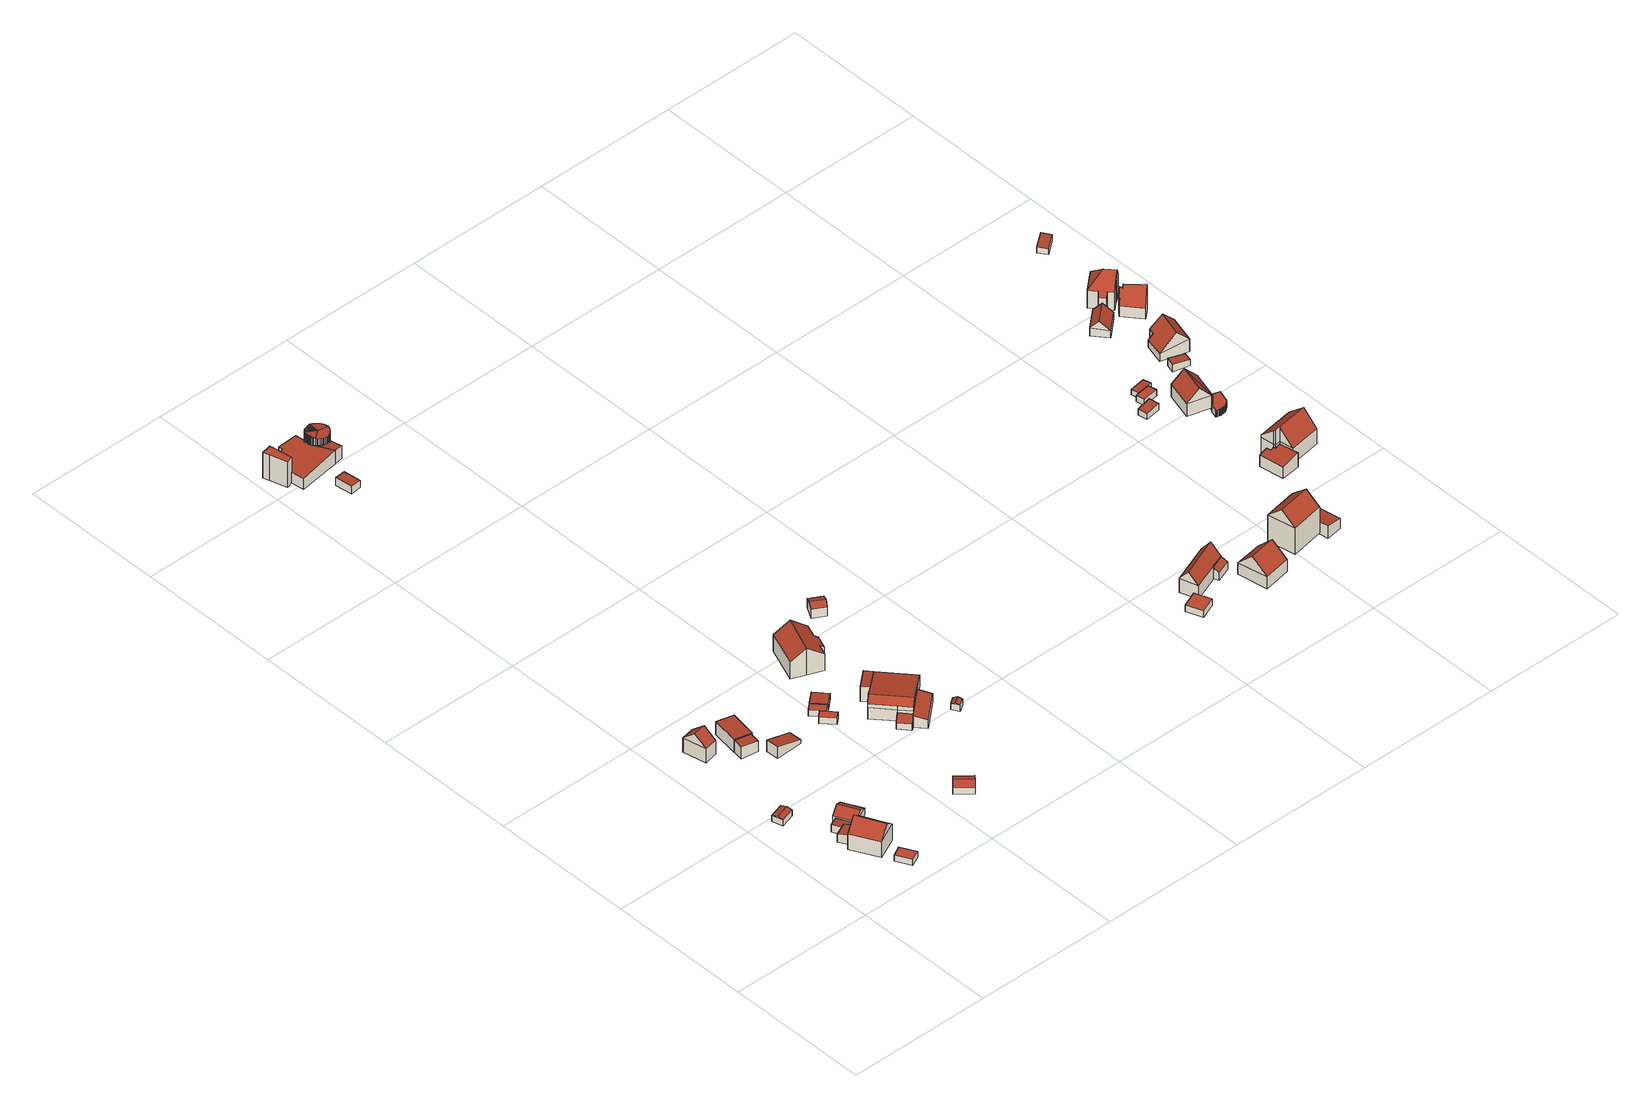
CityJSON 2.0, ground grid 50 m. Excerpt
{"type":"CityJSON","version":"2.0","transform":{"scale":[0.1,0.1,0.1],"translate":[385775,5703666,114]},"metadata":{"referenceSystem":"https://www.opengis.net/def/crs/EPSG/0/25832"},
"CityObjects":{
"building1":{"type":"Building","attributes":{"Gemeindeschluessel":"05954036","Geometrietyp2DReferenz":"3000","function":"51009_1610","roofType":"2100","measuredHeight":3.75},"geometry":[{"type":"Solid","lod":"2","boundaries":[[[[0,1,2,3]],[[4,5,1,0]],[[6,7,5,4]],[[3,2,7,6]],[[4,0,3,6]],[[1,5,7,2]]]],"semantics":{"surfaces":[{"type":"WallSurface"},{"type":"RoofSurface"},{"type":"GroundSurface"}],"values":[[0,0,0,0,1,2]]}}]},
"building2":{"type":"Building","attributes":{"Gemeindeschluessel":"05954036","Geometrietyp2DReferenz":"3000","function":"31001_1310","roofType":"3100","measuredHeight":2.82},"geometry":[{"type":"Solid","lod":"2","boundaries":[[[[8,9,10,11]],[[12,13,9,8]],[[14,15,13,12]],[[11,10,15,14]],[[8,16,12]],[[14,17,11]],[[11,17,16,8]],[[12,16,17,14]],[[9,13,15,10]]]],"semantics":{"surfaces":[{"type":"WallSurface"},{"type":"RoofSurface"},{"type":"GroundSurface"}],"values":[[0,0,0,0,0,0,1,1,2]]}}]},
"building3":{"type":"Building","attributes":{"Gemeindeschluessel":"05954036","Geometrietyp2DReferenz":"3000","function":"51009_1611","roofType":"2100","measuredHeight":2.37},"geometry":[{"type":"Solid","lod":"2","boundaries":[[[[18,19,20,21]],[[22,23,19,18]],[[24,25,23,22]],[[21,20,25,24]],[[22,18,21,24]],[[19,23,25,20]]]],"semantics":{"surfaces":[{"type":"WallSurface"},{"type":"RoofSurface"},{"type":"GroundSurface"}],"values":[[0,0,0,0,1,2]]}}]},
"building4":{"type":"Building","attributes":{"Gemeindeschluessel":"05954036","Geometrietyp2DReferenz":"3000","function":"31001_1010","roofType":"5000","measuredHeight":9.45},"address":[{"country":"Germany","locality":"Witten","thoroughfareNumber":"48","thoroughfareName":"Dürener Straße"}],"geometry":[{"type":"Solid","lod":"2","boundaries":[[[[26,27,28,29]],[[30,31,27,26]],[[32,33,31,30]],[[34,35,33,32]],[[29,28,35,34]],[[32,30,26,36,37]],[[37,36,29,34]],[[29,36,26]],[[32,37,34]],[[27,31,33,35,28]]]],"semantics":{"surfaces":[{"type":"WallSurface"},{"type":"RoofSurface"},{"type":"GroundSurface"}],"values":[[0,0,0,0,0,1,1,0,0,2]]}}]},
"building5":{"type":"Building","attributes":{"Gemeindeschluessel":"05954036","Geometrietyp2DReferenz":"3000","function":"31001_1310","roofType":"2100","measuredHeight":2.94},"geometry":[{"type":"Solid","lod":"2","boundaries":[[[[38,39,40,41]],[[42,43,39,38]],[[44,45,43,42]],[[46,47,45,44]],[[41,40,47,46]],[[44,42,38,41,46]],[[39,43,45,47,40]]]],"semantics":{"surfaces":[{"type":"WallSurface"},{"type":"RoofSurface"},{"type":"GroundSurface"}],"values":[[0,0,0,0,0,1,2]]}}]},
"building6":{"type":"Building","attributes":{"Gemeindeschluessel":"05954036","Geometrietyp2DReferenz":"3000","function":"31001_2460","roofType":"3100","measuredHeight":4.42},"geometry":[{"type":"Solid","lod":"2","boundaries":[[[[48,49,50,51]],[[52,53,49,48]],[[54,55,53,52]],[[51,50,55,54]],[[48,56,52]],[[54,57,51]],[[51,57,56,48]],[[52,56,57,54]],[[49,53,55,50]]]],"semantics":{"surfaces":[{"type":"WallSurface"},{"type":"RoofSurface"},{"type":"GroundSurface"}],"values":[[0,0,0,0,0,0,1,1,2]]}}]},
"building7":{"type":"Building","attributes":{"Gemeindeschluessel":"05954036","Geometrietyp2DReferenz":"3000","function":"31001_1010","roofType":"3100","measuredHeight":8.85},"geometry":[{"type":"Solid","lod":"2","boundaries":[[[[58,59,60,61]],[[62,63,59,58]],[[64,65,63,62]],[[61,60,65,64]],[[58,66,62]],[[64,67,61]],[[61,67,66,58]],[[62,66,67,64]],[[59,63,65,60]]]],"semantics":{"surfaces":[{"type":"WallSurface"},{"type":"RoofSurface"},{"type":"GroundSurface"}],"values":[[0,0,0,0,0,0,1,1,2]]}}]},
"building8":{"type":"Building","attributes":{"Gemeindeschluessel":"05954036","Geometrietyp2DReferenz":"3000","function":"51009_1611","roofType":"2100","measuredHeight":4.48},"geometry":[{"type":"Solid","lod":"2","boundaries":[[[[68,69,70,71]],[[72,73,69,68]],[[74,75,73,72]],[[71,70,75,74]],[[72,68,71,74]],[[69,73,75,70]]]],"semantics":{"surfaces":[{"type":"WallSurface"},{"type":"RoofSurface"},{"type":"GroundSurface"}],"values":[[0,0,0,0,1,2]]}}]},
"building9":{"type":"Building","attributes":{"Gemeindeschluessel":"05954036","Geometrietyp2DReferenz":"3000","function":"31001_2460","roofType":"2100","measuredHeight":5.05},"geometry":[{"type":"Solid","lod":"2","boundaries":[[[[76,77,78,79]],[[80,81,77,76]],[[82,83,81,80]],[[79,78,83,82]],[[80,76,79,82]],[[77,81,83,78]]]],"semantics":{"surfaces":[{"type":"WallSurface"},{"type":"RoofSurface"},{"type":"GroundSurface"}],"values":[[0,0,0,0,1,2]]}}]},
"building10":{"type":"Building","attributes":{"Gemeindeschluessel":"05954036","Geometrietyp2DReferenz":"3000","function":"31001_1310","roofType":"2100","measuredHeight":4.37},"geometry":[{"type":"Solid","lod":"2","boundaries":[[[[84,85,86,87]],[[88,89,85,84]],[[90,91,89,88]],[[87,86,91,90]],[[88,84,87,90]],[[85,89,91,86]]]],"semantics":{"surfaces":[{"type":"WallSurface"},{"type":"RoofSurface"},{"type":"GroundSurface"}],"values":[[0,0,0,0,1,2]]}}]},
"building11":{"type":"Building","attributes":{"Gemeindeschluessel":"05954036","Geometrietyp2DReferenz":"3000","function":"31001_2460","roofType":"3100","measuredHeight":3.25},"geometry":[{"type":"Solid","lod":"2","boundaries":[[[[92,93,94,95]],[[96,97,93,92]],[[98,99,97,96]],[[95,94,99,98]],[[92,100,96]],[[98,101,95]],[[95,101,100,92]],[[96,100,101,98]],[[93,97,99,94]]]],"semantics":{"surfaces":[{"type":"WallSurface"},{"type":"RoofSurface"},{"type":"GroundSurface"}],"values":[[0,0,0,0,0,0,1,1,2]]}}]},
"building12":{"type":"Building","attributes":{"Gemeindeschluessel":"05954036","Geometrietyp2DReferenz":"3000","function":"31001_2460","roofType":"1000","measuredHeight":2.53},"geometry":[{"type":"Solid","lod":"2","boundaries":[[[[102,103,104,105]],[[106,107,103,102]],[[108,109,107,106]],[[110,111,109,108]],[[105,104,111,110]],[[108,106,102,105,110]],[[103,107,109,111,104]]]],"semantics":{"surfaces":[{"type":"WallSurface"},{"type":"RoofSurface"},{"type":"GroundSurface"}],"values":[[0,0,0,0,0,1,2]]}}]},
"building13":{"type":"Building","attributes":{"Gemeindeschluessel":"05954036","Geometrietyp2DReferenz":"3000","function":"31001_2460","roofType":"1000","measuredHeight":2.29},"geometry":[{"type":"Solid","lod":"2","boundaries":[[[[112,113,114,115]],[[116,117,113,112]],[[106,118,117,116]],[[102,119,118,106]],[[115,114,119,102]],[[106,116,112,115,102]],[[113,117,118,119,114]]]],"semantics":{"surfaces":[{"type":"WallSurface"},{"type":"RoofSurface"},{"type":"GroundSurface"}],"values":[[0,0,0,0,0,1,2]]}}]},
"building14":{"type":"Building","attributes":{"Gemeindeschluessel":"05954036","Geometrietyp2DReferenz":"3000","function":"51009_1611","roofType":"2100","measuredHeight":2.85},"geometry":[{"type":"Solid","lod":"2","boundaries":[[[[120,121,122,123]],[[124,125,121,120]],[[126,127,125,124]],[[123,122,127,126]],[[124,120,123,126]],[[121,125,127,122]]]],"semantics":{"surfaces":[{"type":"WallSurface"},{"type":"RoofSurface"},{"type":"GroundSurface"}],"values":[[0,0,0,0,1,2]]}}]},
"building15":{"type":"Building","attributes":{"Gemeindeschluessel":"05954036","Geometrietyp2DReferenz":"3000","function":"31001_2720","roofType":"2100","measuredHeight":2.86},"geometry":[{"type":"Solid","lod":"2","boundaries":[[[[128,129,130,131]],[[132,133,129,128]],[[134,135,133,132]],[[131,130,135,134]],[[132,128,131,134]],[[129,133,135,130]]]],"semantics":{"surfaces":[{"type":"WallSurface"},{"type":"RoofSurface"},{"type":"GroundSurface"}],"values":[[0,0,0,0,1,2]]}}]},
"building16":{"type":"Building","attributes":{"Gemeindeschluessel":"05954036","Geometrietyp2DReferenz":"3000","function":"31001_1010"},"address":[{"country":"Germany","locality":"Witten","thoroughfareNumber":"48a","thoroughfareName":"Dürener Straße"}],"children":["building16-1","building16-2","building16-3","building16-4"]},
"building16-1":{"type":"BuildingPart","attributes":{"roofType":"3100","measuredHeight":7.31},"parents":["building16"],"geometry":[{"type":"Solid","lod":"2","boundaries":[[[[136,137,138,139]],[[140,141,137,136]],[[142,143,144,145,146]],[[147,148,143,142]],[[139,138,149,150]],[[150,151,152,153,154,155,136,139]],[[156,154,153,157,158]],[[158,157,142,146]],[[157,153,152,159,147,142]],[[160,156,158,146,161]],[[155,162,140]],[[155,140,136]],[[137,141,163,144,143,148,149,138]],[[141,140,161,164,163]],[[164,161,146,145]],[[144,163,164,145]],[[148,147,150,149]],[[154,156,160,162,155]],[[162,160,161,140]],[[159,152,151]],[[159,151,150,147]]]],"semantics":{"surfaces":[{"type":"WallSurface"},{"type":"RoofSurface"},{"type":"GroundSurface"},{"type":"ClosureSurface"}],"values":[[0,0,0,0,0,1,1,0,0,0,0,0,2,3,0,3,3,0,3,0,3]]}}]},
"building16-2":{"type":"BuildingPart","attributes":{"roofType":"2100","measuredHeight":3.28},"parents":["building16"],"geometry":[{"type":"Solid","lod":"2","boundaries":[[[[165,166,167,168]],[[169,170,166,165]],[[145,144,170,169]],[[169,165,168,164,145]],[[167,166,170,144,163]],[[164,168,167,163]],[[144,145,164,163]]]],"semantics":{"surfaces":[{"type":"WallSurface"},{"type":"RoofSurface"},{"type":"GroundSurface"},{"type":"ClosureSurface"}],"values":[[0,0,0,1,2,3,3]]}}]},
"building16-3":{"type":"BuildingPart","attributes":{"roofType":"2100","measuredHeight":4.43},"parents":["building16"],"geometry":[{"type":"Solid","lod":"2","boundaries":[[[[171,167,172,173]],[[168,167,171]],[[174,175,141,140,162]],[[173,172,175,174]],[[162,160,171,173,174]],[[167,163,141,175,172]],[[168,171,160,161,164]],[[141,163,164,161,140]],[[161,160,162,140]],[[163,167,168,164]]]],"semantics":{"surfaces":[{"type":"WallSurface"},{"type":"RoofSurface"},{"type":"GroundSurface"},{"type":"ClosureSurface"}],"values":[[0,0,0,0,1,2,0,3,3,3]]}}]},
"building16-4":{"type":"BuildingPart","attributes":{"roofType":"2100","measuredHeight":5.75},"parents":["building16"],"geometry":[{"type":"Solid","lod":"2","boundaries":[[[[176,177,178,179]],[[180,150,149,177,176]],[[179,178,148,147,159]],[[151,180,176,179,159]],[[177,149,148,178]],[[150,180,151]],[[148,149,150,147]],[[150,151,159,147]]]],"semantics":{"surfaces":[{"type":"WallSurface"},{"type":"RoofSurface"},{"type":"GroundSurface"},{"type":"ClosureSurface"}],"values":[[0,0,0,1,2,0,3,3]]}}]},
"building17":{"type":"Building","attributes":{"Gemeindeschluessel":"05954036","Geometrietyp2DReferenz":"3000","function":"51009_1610"},"children":["building17-1","building17-2","building17-3"]},
"building17-1":{"type":"BuildingPart","attributes":{"roofType":"2100","measuredHeight":5.03},"parents":["building17"],"geometry":[{"type":"Solid","lod":"2","boundaries":[[[[181,182,183,184]],[[185,186,182,181]],[[187,188,186,185]],[[189,190,188,187]],[[191,192,190,189]],[[193,194,192,191]],[[195,196,194,193]],[[197,198,196,195]],[[199,200,198,197]],[[201,202,200,199]],[[203,204,202,201]],[[205,206,204,203]],[[207,208,209,210]],[[211,212,208,207]],[[213,214,215,216]],[[184,183,214,213]],[[216,211,207,210,205,203,201,199,197,195,193,191,189,187,185,181,184,213]],[[182,186,188,190,192,194,196,198,200,202,204,206,209,208,212,215,214,183]],[[206,205,210,209]],[[212,211,216,215]]]],"semantics":{"surfaces":[{"type":"WallSurface"},{"type":"RoofSurface"},{"type":"GroundSurface"},{"type":"ClosureSurface"}],"values":[[0,0,0,0,0,0,0,0,0,0,0,0,0,0,0,0,1,2,3,3]]}}]},
"building17-2":{"type":"BuildingPart","attributes":{"roofType":"2100","measuredHeight":5.1},"parents":["building17"],"geometry":[{"type":"Solid","lod":"2","boundaries":[[[[217,218,219,220]],[[221,222,218,217]],[[223,224,222,221]],[[225,226,224,223]],[[227,228,226,225]],[[210,209,228,227]],[[229,230,206,205,231]],[[232,233,230,229]],[[234,235,233,232]],[[236,237,235,234]],[[238,239,237,236]],[[240,241,239,238]],[[242,243,241,240]],[[244,245,243,242]],[[246,247,245,244]],[[248,249,247,246]],[[250,251,249,248]],[[252,253,251,250]],[[254,255,253,252]],[[256,257,255,254]],[[220,219,257,256]],[[254,252,250,248,246,244,242,240,238,236,234,232,229,231,210,227,225,223,221,217,220,256]],[[218,222,224,226,228,209,206,230,233,235,237,239,241,243,245,247,249,251,253,255,257,219]],[[210,231,205]],[[206,209,210,205]]]],"semantics":{"surfaces":[{"type":"WallSurface"},{"type":"RoofSurface"},{"type":"GroundSurface"},{"type":"ClosureSurface"}],"values":[[0,0,0,0,0,0,0,0,0,0,0,0,0,0,0,0,0,0,0,0,0,1,2,0,3]]}}]},
"building17-3":{"type":"BuildingPart","attributes":{"roofType":"2100","measuredHeight":9.81},"parents":["building17"],"geometry":[{"type":"Solid","lod":"2","boundaries":[[[[258,259,260,261]],[[262,263,259,258]],[[264,216,215,263,262]],[[261,260,212,211,265]],[[264,262,258,261,265]],[[259,263,215,212,260]],[[216,264,265,211]],[[212,215,216,211]]]],"semantics":{"surfaces":[{"type":"WallSurface"},{"type":"RoofSurface"},{"type":"GroundSurface"},{"type":"ClosureSurface"}],"values":[[0,0,0,0,1,2,0,3]]}}]},
"building18":{"type":"Building","attributes":{"Gemeindeschluessel":"05954036","Geometrietyp2DReferenz":"3000","function":"31001_1310","roofType":"3100","measuredHeight":3.07},"geometry":[{"type":"Solid","lod":"2","boundaries":[[[[266,267,268,269]],[[270,271,267,266]],[[272,273,271,270]],[[269,268,273,272]],[[266,274,270]],[[272,275,269]],[[269,275,274,266]],[[270,274,275,272]],[[267,271,273,268]]]],"semantics":{"surfaces":[{"type":"WallSurface"},{"type":"RoofSurface"},{"type":"GroundSurface"}],"values":[[0,0,0,0,0,0,1,1,2]]}}]},
"building19":{"type":"Building","attributes":{"Gemeindeschluessel":"05954036","Geometrietyp2DReferenz":"3000","function":"31001_1010","roofType":"3100","measuredHeight":10.19},"address":[{"country":"Germany","locality":"Witten","thoroughfareNumber":"48b","thoroughfareName":"Dürener Straße"}],"geometry":[{"type":"Solid","lod":"2","boundaries":[[[[276,277,278,279]],[[280,281,277,276]],[[282,283,281,280]],[[284,285,283,282]],[[286,287,285,284]],[[288,289,287,286]],[[290,291,289,288]],[[292,293,291,290]],[[294,295,293,292]],[[279,278,295,294]],[[288,286,284,290]],[[282,280,276,279,294,292,290,284]],[[277,281,283,285,287,289,291,293,295,278]]]],"semantics":{"surfaces":[{"type":"WallSurface"},{"type":"RoofSurface"},{"type":"GroundSurface"}],"values":[[0,0,0,0,0,0,0,0,0,0,1,1,2]]}}]},
"building20":{"type":"Building","attributes":{"Gemeindeschluessel":"05954036","Geometrietyp2DReferenz":"3000","function":"31001_2720","roofType":"5000","measuredHeight":8.12},"geometry":[{"type":"Solid","lod":"2","boundaries":[[[[296,297,298,299]],[[300,301,297,296]],[[302,303,301,300]],[[304,305,303,302]],[[306,307,305,304]],[[308,309,307,306]],[[310,311,309,308]],[[312,313,311,310]],[[314,315,313,312]],[[316,317,315,314]],[[318,319,317,316]],[[320,321,319,318]],[[322,323,321,320]],[[324,325,323,322]],[[326,327,325,324]],[[328,329,327,326]],[[330,331,329,328]],[[332,333,331,330]],[[334,335,333,332]],[[336,337,335,334]],[[338,339,337,336]],[[340,341,339,338]],[[342,343,341,340]],[[344,345,343,342]],[[346,347,345,344]],[[348,349,347,346]],[[350,351,349,348]],[[352,353,351,350]],[[354,355,353,352]],[[356,357,355,354]],[[358,359,357,356]],[[360,361,359,358]],[[362,363,361,360]],[[364,365,363,362]],[[366,367,365,364]],[[368,369,367,366]],[[370,371,369,368]],[[372,373,371,370]],[[374,375,373,372]],[[376,377,375,374]],[[378,379,377,376]],[[380,381,379,378]],[[382,383,381,380]],[[384,385,383,382]],[[386,387,385,384]],[[388,389,387,386]],[[390,391,389,388]],[[392,393,391,390]],[[394,395,393,392]],[[396,397,395,394]],[[398,399,397,396]],[[400,401,399,398]],[[402,403,401,400]],[[404,405,403,402]],[[406,407,405,404]],[[408,409,407,406]],[[410,411,409,408]],[[412,413,411,410]],[[414,415,413,412]],[[416,417,415,414]],[[418,419,417,416]],[[420,421,419,418]],[[422,423,421,420]],[[299,298,423,422]],[[386,384,382,380,378,376,374,372,370,368,366,364,362,360,358,424,425,390,388]],[[424,358,356]],[[424,356,354]],[[424,354,352]],[[424,352,350]],[[424,350,348]],[[424,348,346]],[[424,346,344]],[[424,344,342]],[[424,342,340]],[[426,424,340]],[[426,340,338]],[[310,426,338]],[[310,338,336]],[[312,310,336]],[[312,336,334]],[[314,312,334]],[[314,334,332]],[[314,332,330]],[[316,314,330]],[[316,330,328]],[[318,316,328]],[[318,328,326]],[[320,318,326]],[[320,326,324]],[[324,322,320]],[[392,425,424,426,308,306,304,302,300,296,299,422,420,418,416,414,412,410,408,406,404,402,400,398,396,394]],[[390,425,392]],[[308,426,310]],[[297,301,303,305,307,309,311,313,315,317,319,321,323,325,327,329,331,333,335,337,339,341,343,345,347,349,351,353,355,357,359,361,363,365,367,369,371,373,375,377,379,381,383,385,387,389,391,393,395,397,399,401,403,405,407,409,411,413,415,417,419,421,423,298]]]],"semantics":{"surfaces":[{"type":"WallSurface"},{"type":"RoofSurface"},{"type":"GroundSurface"}],"values":[[0,0,0,0,0,0,0,0,0,0,0,0,0,0,0,0,0,0,0,0,0,0,0,0,0,0,0,0,0,0,0,0,0,0,0,0,0,0,0,0,0,0,0,0,0,0,0,0,0,0,0,0,0,0,0,0,0,0,0,0,0,0,0,0,1,1,1,1,1,1,1,1,1,1,1,1,1,1,1,1,1,1,1,1,1,1,1,1,1,1,1,0,0,2]]}}]},
"building21":{"type":"Building","attributes":{"Gemeindeschluessel":"05954036","Geometrietyp2DReferenz":"3000","function":"31001_1310","roofType":"3100","measuredHeight":4.5},"geometry":[{"type":"Solid","lod":"2","boundaries":[[[[427,428,429,430]],[[431,432,428,427]],[[433,434,432,431]],[[430,429,434,433]],[[427,435,431]],[[433,436,430]],[[430,436,435,427]],[[431,435,436,433]],[[428,432,434,429]]]],"semantics":{"surfaces":[{"type":"WallSurface"},{"type":"RoofSurface"},{"type":"GroundSurface"}],"values":[[0,0,0,0,0,0,1,1,2]]}}]},
"building22":{"type":"Building","attributes":{"Gemeindeschluessel":"05954036","Geometrietyp2DReferenz":"3000","function":"31001_2460","roofType":"1000","measuredHeight":2.57},"geometry":[{"type":"Solid","lod":"2","boundaries":[[[[437,438,439,440]],[[441,442,438,437]],[[443,444,442,441]],[[440,439,444,443]],[[441,437,440,443]],[[438,442,444,439]]]],"semantics":{"surfaces":[{"type":"WallSurface"},{"type":"RoofSurface"},{"type":"GroundSurface"}],"values":[[0,0,0,0,1,2]]}}]},
"building23":{"type":"Building","attributes":{"Gemeindeschluessel":"05954036","Geometrietyp2DReferenz":"3000","function":"31001_1010","roofType":"5000","measuredHeight":9.12},"address":[{"country":"Germany","locality":"Witten","thoroughfareNumber":"14","thoroughfareName":"Mühlenstraße"}],"geometry":[{"type":"Solid","lod":"2","boundaries":[[[[445,446,447,448]],[[449,450,446,445]],[[451,452,450,449]],[[448,447,452,451]],[[453,454,451,449]],[[453,445,448,454]],[[445,453,449]],[[451,454,448]],[[446,450,452,447]]]],"semantics":{"surfaces":[{"type":"WallSurface"},{"type":"RoofSurface"},{"type":"GroundSurface"}],"values":[[0,0,0,0,1,1,0,0,2]]}}]},
"building24":{"type":"Building","attributes":{"Gemeindeschluessel":"05954036","Geometrietyp2DReferenz":"3000","function":"31001_1010","roofType":"2100","measuredHeight":4.44},"geometry":[{"type":"Solid","lod":"2","boundaries":[[[[455,456,457,449]],[[458,459,456,455]],[[460,461,459,458]],[[449,457,461,460]],[[458,455,449,460]],[[456,459,461,457]]]],"semantics":{"surfaces":[{"type":"WallSurface"},{"type":"RoofSurface"},{"type":"GroundSurface"}],"values":[[0,0,0,0,1,2]]}}]},
"building25":{"type":"Building","attributes":{"Gemeindeschluessel":"05954036","Geometrietyp2DReferenz":"3000","function":"31001_1010","roofType":"3100","measuredHeight":9.37},"address":[{"country":"Germany","locality":"Witten","thoroughfareNumber":"14a","thoroughfareName":"Mühlenstraße"}],"geometry":[{"type":"Solid","lod":"2","boundaries":[[[[462,463,464,465]],[[466,467,463,462]],[[468,469,467,466]],[[465,464,469,468]],[[462,470,466]],[[468,471,465]],[[465,471,470,462]],[[466,470,471,468]],[[463,467,469,464]]]],"semantics":{"surfaces":[{"type":"WallSurface"},{"type":"RoofSurface"},{"type":"GroundSurface"}],"values":[[0,0,0,0,0,0,1,1,2]]}}]},
"building26":{"type":"Building","attributes":{"Gemeindeschluessel":"05954036","Geometrietyp2DReferenz":"3000","function":"31001_1010","roofType":"3100","measuredHeight":14.34},"address":[{"country":"Germany","locality":"Witten","thoroughfareNumber":"16","thoroughfareName":"Mühlenstraße"}],"geometry":[{"type":"Solid","lod":"2","boundaries":[[[[472,473,474,475]],[[476,477,473,472]],[[478,479,477,476]],[[475,474,479,478]],[[472,480,476]],[[478,481,475]],[[475,481,480,472]],[[476,480,481,478]],[[473,477,479,474]]]],"semantics":{"surfaces":[{"type":"WallSurface"},{"type":"RoofSurface"},{"type":"GroundSurface"}],"values":[[0,0,0,0,0,0,1,1,2]]}}]},
"building27":{"type":"Building","attributes":{"Gemeindeschluessel":"05954036","Geometrietyp2DReferenz":"3000","function":"31001_2460","roofType":"2100","measuredHeight":4.74},"geometry":[{"type":"Solid","lod":"2","boundaries":[[[[482,483,484,485]],[[486,487,483,482]],[[488,489,487,486]],[[490,491,489,488]],[[485,484,491,490]],[[488,486,482,485,490]],[[483,487,489,491,484]]]],"semantics":{"surfaces":[{"type":"WallSurface"},{"type":"RoofSurface"},{"type":"GroundSurface"}],"values":[[0,0,0,0,0,1,2]]}}]},
"building28":{"type":"Building","attributes":{"Gemeindeschluessel":"05954036","Geometrietyp2DReferenz":"3000","function":"31001_2460","roofType":"2100","measuredHeight":2.51},"geometry":[{"type":"Solid","lod":"2","boundaries":[[[[492,493,494,495]],[[496,497,493,492]],[[498,499,497,496]],[[495,494,499,498]],[[496,492,495,498]],[[493,497,499,494]]]],"semantics":{"surfaces":[{"type":"WallSurface"},{"type":"RoofSurface"},{"type":"GroundSurface"}],"values":[[0,0,0,0,1,2]]}}]},
"building29":{"type":"Building","attributes":{"Gemeindeschluessel":"05954036","Geometrietyp2DReferenz":"3000","function":"31001_2460","roofType":"1000","measuredHeight":2.28},"geometry":[{"type":"Solid","lod":"2","boundaries":[[[[500,501,502,503]],[[504,505,501,500]],[[506,507,505,504]],[[508,509,507,506]],[[503,502,509,508]],[[506,504,500,503,508]],[[501,505,507,509,502]]]],"semantics":{"surfaces":[{"type":"WallSurface"},{"type":"RoofSurface"},{"type":"GroundSurface"}],"values":[[0,0,0,0,0,1,2]]}}]},
"building30":{"type":"Building","attributes":{"Gemeindeschluessel":"05954036","Geometrietyp2DReferenz":"3000","function":"31001_2460","roofType":"2100","measuredHeight":5.45},"geometry":[{"type":"Solid","lod":"2","boundaries":[[[[510,511,512,513]],[[514,515,511,510]],[[516,517,515,514]],[[518,519,517,516]],[[520,521,519,518]],[[522,523,521,520]],[[524,525,523,522]],[[526,527,525,524]],[[513,512,527,526]],[[524,522,520,518,516,514,510,513,526]],[[511,515,517,519,521,523,525,527,512]]]],"semantics":{"surfaces":[{"type":"WallSurface"},{"type":"RoofSurface"},{"type":"GroundSurface"}],"values":[[0,0,0,0,0,0,0,0,0,1,2]]}}]},
"building31":{"type":"Building","attributes":{"Gemeindeschluessel":"05954036","Geometrietyp2DReferenz":"3000","function":"31001_2460","roofType":"2100","measuredHeight":2.21},"geometry":[{"type":"Solid","lod":"2","boundaries":[[[[528,529,530,504]],[[531,532,529,528]],[[533,534,532,531]],[[506,535,534,533]],[[504,530,535,506]],[[533,531,528,504,506]],[[529,532,534,535,530]]]],"semantics":{"surfaces":[{"type":"WallSurface"},{"type":"RoofSurface"},{"type":"GroundSurface"}],"values":[[0,0,0,0,0,1,2]]}}]},
"building32":{"type":"Building","attributes":{"Gemeindeschluessel":"05954036","Geometrietyp2DReferenz":"3000","function":"31001_1010","roofType":"5000","measuredHeight":9.05},"address":[{"country":"Germany","locality":"Witten","thoroughfareNumber":"28","thoroughfareName":"Mühlenstraße"}],"geometry":[{"type":"Solid","lod":"2","boundaries":[[[[536,537,538,539]],[[540,541,537,536]],[[542,543,541,540]],[[544,545,543,542]],[[546,547,545,544]],[[539,538,547,546]],[[548,539,546]],[[546,544,548]],[[544,542,540,549]],[[549,548,544]],[[540,536,549]],[[549,536,539,548]],[[537,541,543,545,547,538]]]],"semantics":{"surfaces":[{"type":"WallSurface"},{"type":"RoofSurface"},{"type":"GroundSurface"}],"values":[[0,0,0,0,0,0,0,0,1,1,0,1,2]]}}]},
"building33":{"type":"Building","attributes":{"Gemeindeschluessel":"05954036","Geometrietyp2DReferenz":"3000","function":"31001_1010","roofType":"1000","measuredHeight":2.53},"geometry":[{"type":"Solid","lod":"2","boundaries":[[[[550,551,552,553]],[[554,555,551,550]],[[556,557,555,554]],[[558,559,557,556]],[[560,561,559,558]],[[562,563,561,560]],[[564,565,563,562]],[[566,567,565,564]],[[568,569,567,566]],[[570,571,569,568]],[[572,573,571,570]],[[574,575,573,572]],[[576,577,575,574]],[[578,579,577,576]],[[580,581,579,578]],[[582,583,581,580]],[[584,585,583,582]],[[586,587,585,584]],[[588,589,587,586]],[[590,591,589,588]],[[592,593,591,590]],[[594,595,593,592]],[[553,552,595,594]],[[592,590,588,586,584,582,580,578,576,574,572,570,568,566,564,562,560,558,556,554,550,553,594]],[[551,555,557,559,561,563,565,567,569,571,573,575,577,579,581,583,585,587,589,591,593,595,552]]]],"semantics":{"surfaces":[{"type":"WallSurface"},{"type":"RoofSurface"},{"type":"GroundSurface"}],"values":[[0,0,0,0,0,0,0,0,0,0,0,0,0,0,0,0,0,0,0,0,0,0,0,1,2]]}}]},
"building34":{"type":"Building","attributes":{"Gemeindeschluessel":"05954036","Geometrietyp2DReferenz":"3000","function":"31001_1010","roofType":"5000","measuredHeight":11.36},"address":[{"country":"Germany","locality":"Witten","thoroughfareNumber":"26","thoroughfareName":"Mühlenstraße"}],"geometry":[{"type":"Solid","lod":"2","boundaries":[[[[596,597,598,599]],[[600,601,597,596]],[[602,603,601,600]],[[604,605,603,602]],[[606,607,605,604]],[[608,609,607,606]],[[599,598,609,608]],[[596,610,611,600]],[[610,612,613,614,615,616,611]],[[611,602,600]],[[611,616,615,604,602]],[[615,614,606,604]],[[614,613,608,606]],[[613,612,599,608]],[[612,610,596,599]],[[597,601,603,605,607,609,598]]]],"semantics":{"surfaces":[{"type":"WallSurface"},{"type":"RoofSurface"},{"type":"GroundSurface"}],"values":[[0,0,0,0,0,0,0,1,1,0,0,0,0,0,0,2]]}}]},
"building35":{"type":"Building","attributes":{"Gemeindeschluessel":"05954036","Geometrietyp2DReferenz":"3000","function":"31001_1310","roofType":"2100","measuredHeight":2.77},"geometry":[{"type":"Solid","lod":"2","boundaries":[[[[617,618,619,620]],[[621,622,618,617]],[[623,624,622,621]],[[620,619,624,623]],[[621,617,620,623]],[[618,622,624,619]]]],"semantics":{"surfaces":[{"type":"WallSurface"},{"type":"RoofSurface"},{"type":"GroundSurface"}],"values":[[0,0,0,0,1,2]]}}]},
"building36":{"type":"Building","attributes":{"Gemeindeschluessel":"05954036","Geometrietyp2DReferenz":"3000","function":"31001_2460","roofType":"3100","measuredHeight":5.92},"geometry":[{"type":"Solid","lod":"2","boundaries":[[[[625,626,627,628]],[[629,630,626,625]],[[631,632,630,629]],[[628,627,632,631]],[[625,633,629]],[[631,634,628]],[[628,634,633,625]],[[629,633,634,631]],[[626,630,632,627]]]],"semantics":{"surfaces":[{"type":"WallSurface"},{"type":"RoofSurface"},{"type":"GroundSurface"}],"values":[[0,0,0,0,0,0,1,1,2]]}}]},
"building37":{"type":"Building","attributes":{"Gemeindeschluessel":"05954036","Geometrietyp2DReferenz":"3000","function":"31001_1010","roofType":"5000","measuredHeight":8.87},"address":[{"country":"Germany","locality":"Witten","thoroughfareNumber":"30","thoroughfareName":"Mühlenstraße"}],"geometry":[{"type":"Solid","lod":"2","boundaries":[[[[635,636,637,638]],[[639,640,636,635]],[[641,642,640,639]],[[643,644,642,641]],[[645,646,644,643]],[[638,637,646,645]],[[643,647,648,645]],[[647,641,639,635,638,648]],[[645,648,638]],[[641,647,643]],[[636,640,642,644,646,637]]]],"semantics":{"surfaces":[{"type":"WallSurface"},{"type":"RoofSurface"},{"type":"GroundSurface"}],"values":[[0,0,0,0,0,0,1,1,0,0,2]]}}]},
"building38":{"type":"Building","attributes":{"Gemeindeschluessel":"05954036","Geometrietyp2DReferenz":"3000","function":"31001_1010","roofType":"5000","measuredHeight":10.99},"address":[{"country":"Germany","locality":"Witten","thoroughfareNumber":"32","thoroughfareName":"Mühlenstraße"}],"geometry":[{"type":"Solid","lod":"2","boundaries":[[[[649,650,651,652]],[[653,654,650,649]],[[655,656,654,653]],[[657,658,656,655]],[[659,660,658,657]],[[661,662,660,659]],[[663,664,662,661]],[[665,666,664,663]],[[667,668,666,665]],[[652,651,668,667]],[[661,669,663]],[[659,657,655,653,649,652,667,669,661]],[[665,663,669,667]],[[650,654,656,658,660,662,664,666,668,651]]]],"semantics":{"surfaces":[{"type":"WallSurface"},{"type":"RoofSurface"},{"type":"GroundSurface"}],"values":[[0,0,0,0,0,0,0,0,0,0,1,1,1,2]]}}]},
"building39":{"type":"Building","attributes":{"Gemeindeschluessel":"05954036","Geometrietyp2DReferenz":"3000","function":"31001_1010","roofType":"2100","measuredHeight":9.38},"geometry":[{"type":"Solid","lod":"2","boundaries":[[[[670,671,672,673]],[[674,675,671,670]],[[676,677,675,674]],[[678,679,677,676]],[[680,681,679,678]],[[682,683,681,680]],[[684,685,683,682]],[[673,672,685,684]],[[682,680,678,676,674,670,673,684]],[[671,675,677,679,681,683,685,672]]]],"semantics":{"surfaces":[{"type":"WallSurface"},{"type":"RoofSurface"},{"type":"GroundSurface"}],"values":[[0,0,0,0,0,0,0,0,1,2]]}}]},
"building40":{"type":"Building","attributes":{"Gemeindeschluessel":"05954036","Geometrietyp2DReferenz":"3000","function":"31001_1310","roofType":"2100","measuredHeight":2.43},"geometry":[{"type":"Solid","lod":"2","boundaries":[[[[686,687,688,689]],[[690,691,687,686]],[[692,693,691,690]],[[689,688,693,692]],[[690,686,689,692]],[[687,691,693,688]]]],"semantics":{"surfaces":[{"type":"WallSurface"},{"type":"RoofSurface"},{"type":"GroundSurface"}],"values":[[0,0,0,0,1,2]]}}]}
},
"vertices":[
[103,229,109],[103,229,80],[120,194,80],[120,194,118],[147,250,109],[147,250,80],[164,215,118],[164,215,80],
[91,457,81],[91,457,58],[41,442,58],[41,442,81],[102,421,81],[102,421,58],[52,405,81],[52,405,58],[97,439,86],[47,423,86],
[197,70,106],[197,70,83],[164,53,83],[164,53,105],[224,19,106],[224,19,83],[190,2,105],[190,2,83],
[164,215,154],[164,215,77],[105,187,77],[105,187,136],[181,223,139],[181,223,77],[226,129,139],[226,129,77],[152,93,137],[152,93,77],[145,206,172],[190,112,172],
[163,301,90],[163,301,66],[131,285,66],[131,285,95],[197,231,90],[197,231,66],[181,223,93],[181,223,66],[164,215,95],[164,215,66],
[255,278,88],[255,278,63],[222,345,63],[222,345,88],[197,249,88],[197,249,63],[164,316,88],[164,316,63],[227,264,107],[194,331,107],
[109,852,110],[109,852,57],[63,843,57],[63,843,110],[126,771,109],[126,771,57],[80,762,109],[80,762,57],[118,812,146],[72,802,146],
[183,724,81],[183,724,36],[241,715,36],[241,715,76],[189,760,81],[189,760,36],[247,752,76],[247,752,36],
[189,760,84],[189,760,34],[251,751,34],[251,751,78],[203,854,84],[203,854,34],[266,845,78],[266,845,34],
[363,714,38],[363,714,23],[269,710,23],[269,710,66],[365,669,38],[365,669,23],[271,665,66],[271,665,23],
[617,201,49],[617,201,26],[570,243,26],[570,243,49],[581,160,49],[581,160,26],[533,204,49],[533,204,26],[599,180,58],[551,223,58],
[485,719,46],[485,719,21],[464,700,21],[464,700,46],[500,703,46],[500,703,21],[521,678,46],[521,678,21],[500,660,46],[500,660,21],
[485,762,46],[485,762,23],[464,743,23],[464,743,46],[521,721,46],[521,721,23],[500,703,23],[485,719,23],
[525,797,44],[525,797,20],[485,762,20],[485,762,48],[561,756,44],[561,756,20],[521,721,48],[521,721,20],
[129,2322,93],[129,2322,64],[167,2327,64],[167,2327,91],[121,2383,93],[121,2383,64],[159,2387,91],[159,2387,64],
[789,621,66],[789,621,23],[714,708,23],[714,708,66],[740,579,66],[740,579,23],[580,617,66],[580,617,23],[637,552,23],[637,552,55],[637,552,66],[637,666,66],[637,666,23],[702,722,23],[702,722,66],[690,712,69],[637,666,85],[599,634,96],[687,532,96],[740,579,80],[668,516,80],[580,617,80],[637,552,80],[637,666,80],[668,516,67],[668,516,66],[740,579,67],[668,516,23],[668,516,55],
[641,492,47],[641,492,23],[651,500,23],[651,500,50],[610,528,47],[610,528,23],
[651,500,67],[680,467,23],[680,467,55],[769,545,55],[769,545,23],
[682,745,67],[682,745,23],[617,688,23],[617,688,80],[702,722,67],
[159,2594,98],[159,2594,49],[93,2595,49],[93,2595,93],[164,2560,98],[164,2560,49],[164,2559,98],[164,2559,49],[162,2555,98],[162,2555,49],[161,2550,98],[161,2550,49],[161,2546,98],[161,2546,49],[161,2541,98],[161,2541,49],[162,2537,98],[162,2537,49],[163,2533,98],[163,2533,49],[164,2530,98],[164,2530,49],[166,2527,98],[166,2527,49],[168,2524,98],[168,2524,49],[52,2444,89],[52,2444,49],[196,2466,49],[196,2466,100],[46,2489,89],[46,2489,49],[94,2579,93],[94,2579,49],[34,2568,49],[34,2568,89],
[216,2511,94],[216,2511,49],[212,2510,49],[212,2510,95],[220,2514,94],[220,2514,49],[221,2514,94],[221,2514,49],[221,2510,94],[221,2510,49],[227,2471,96],[227,2471,49],[170,2522,100],[170,2522,49],[168,2524,100],[171,2519,100],[171,2519,49],[173,2518,100],[173,2518,49],[175,2516,100],[175,2516,49],[177,2514,100],[177,2514,49],[180,2513,99],[180,2513,49],[182,2511,99],[182,2511,49],[185,2510,99],[185,2510,49],[188,2509,98],[188,2509,49],[192,2508,98],[192,2508,49],[195,2508,98],[195,2508,49],[199,2508,97],[199,2508,49],[203,2508,96],[203,2508,49],[207,2508,96],[207,2508,49],
[8,2540,146],[8,2540,49],[24,2482,49],[24,2482,146],[1,2563,145],[1,2563,49],[34,2568,147],[46,2489,147],
[766,455,99],[766,455,75],[743,440,75],[743,440,99],[782,431,99],[782,431,75],[759,416,99],[759,416,75],[774,444,105],[750,428,105],
[678,907,56],[678,907,4],[695,951,4],[695,951,56],[664,912,67],[664,912,4],[650,875,67],[650,875,4],[599,895,105],[599,895,4],[550,914,67],[550,914,4],[599,1038,67],[599,1038,4],[648,1019,105],[648,1019,4],[698,999,67],[698,999,4],[681,956,67],[681,956,4],
[189,2509,122],[189,2509,45],[191,2508,45],[191,2508,122],[185,2510,123],[185,2510,45],[180,2512,124],[180,2512,45],[176,2515,125],[176,2515,45],[173,2518,125],[173,2518,45],[170,2521,126],[170,2521,45],[167,2525,125],[167,2525,45],[165,2528,125],[165,2528,45],[164,2532,124],[164,2532,45],[163,2535,123],[163,2535,45],[162,2539,123],[162,2539,45],[161,2542,122],[161,2542,45],[161,2545,122],[161,2545,45],[161,2548,121],[161,2548,45],[162,2551,121],[162,2551,45],[162,2553,121],[162,2553,45],[163,2556,120],[163,2556,45],[163,2558,120],[163,2558,45],[165,2561,120],[165,2561,45],[166,2564,119],[166,2564,45],[168,2567,119],[168,2567,45],[170,2569,119],[170,2569,45],[172,2572,119],[172,2572,45],[175,2575,119],[175,2575,45],[178,2577,119],[178,2577,45],[182,2579,119],[182,2579,45],[186,2581,119],[186,2581,45],[191,2582,119],[191,2582,45],[195,2583,120],[195,2583,45],[200,2583,120],[200,2583,45],[205,2583,121],[205,2583,45],[207,2583,121],[207,2583,45],[209,2582,120],[209,2582,45],[213,2581,120],[213,2581,45],[218,2578,120],[218,2578,45],[222,2576,119],[222,2576,45],[225,2573,119],[225,2573,45],[228,2570,119],[228,2570,45],[231,2566,119],[231,2566,45],[233,2563,119],[233,2563,45],[235,2559,120],[235,2559,45],[236,2555,120],[236,2555,45],[236,2552,120],[236,2552,45],[237,2549,121],[237,2549,45],[237,2546,121],[237,2546,45],[237,2543,121],[237,2543,45],[237,2540,122],[237,2540,45],[236,2538,122],[236,2538,45],[236,2535,121],[236,2535,45],[235,2533,121],[235,2533,45],[234,2530,121],[234,2530,45],[232,2527,120],[232,2527,45],[231,2524,120],[231,2524,45],[228,2521,120],[228,2521,45],[226,2519,120],[226,2519,45],[223,2516,120],[223,2516,45],[220,2514,120],[220,2514,45],[216,2512,120],[216,2512,45],[212,2510,120],[212,2510,45],[208,2508,120],[208,2508,45],[203,2508,121],[203,2508,45],[198,2508,121],[198,2508,45],[193,2508,122],[193,2508,45],[199,2543,126],[236,2539,122],[170,2522,126],
[831,1074,55],[831,1074,20],[788,1099,20],[788,1099,55],[806,1032,55],[806,1032,20],[764,1056,55],[764,1056,20],[818,1051,65],[775,1076,65],
[1564,294,132],[1564,294,107],[1509,271,107],[1509,271,132],[1586,238,132],[1586,238,107],[1531,216,132],[1531,216,107],
[1688,396,163],[1688,396,110],[1551,342,110],[1551,342,164],[1711,336,159],[1711,336,110],[1574,283,160],[1574,283,110],[1699,367,201],[1562,314,201],
[1719,317,145],[1719,317,115],[1711,336,115],[1668,298,145],[1668,298,115],[1661,317,159],[1661,317,115],
[1826,304,151],[1826,304,109],[1732,288,109],[1732,288,151],[1845,200,154],[1845,200,109],[1750,183,154],[1750,183,109],[1835,253,203],[1741,236,203],
[2018,366,199],[2018,366,100],[1902,345,100],[1902,345,199],[2036,268,199],[2036,268,100],[1920,247,198],[1920,247,100],[2027,317,243],[1911,296,243],
[2074,376,134],[2074,376,96],[2018,366,96],[2018,366,143],[2097,247,134],[2097,247,96],[2041,237,143],[2041,237,96],[2036,268,143],[2036,268,96],
[2000,954,199],[2000,954,174],[1947,945,174],[1947,945,196],[2006,920,199],[2006,920,174],[1952,911,196],[1952,911,174],
[1982,991,199],[1982,991,176],[1986,961,176],[1986,961,199],[1995,993,199],[1995,993,176],[2037,999,199],[2037,999,176],[2042,969,199],[2042,969,176],
[2135,602,155],[2135,602,107],[2103,596,107],[2103,596,150],[2138,586,155],[2138,586,107],[2150,588,158],[2150,588,107],[2151,581,158],[2151,581,107],[2171,584,161],[2171,584,107],[2180,536,161],[2180,536,107],[2183,520,161],[2183,520,107],[2116,510,150],[2116,510,107],
[1991,1022,197],[1991,1022,177],[1995,993,177],[2046,1030,197],[2046,1030,177],[2051,1001,199],[2051,1001,177],[2037,999,177],
[2066,932,231],[2066,932,182],[2038,837,182],[2038,837,231],[2146,909,231],[2146,909,182],[2131,856,231],[2131,856,182],[2119,814,231],[2119,814,182],[2117,815,231],[2117,815,182],[2079,826,273],[2106,920,273],
[2156,795,194],[2156,795,169],[2159,797,169],[2159,797,194],[2153,793,194],[2153,793,169],[2150,791,194],[2150,791,169],[2147,789,194],[2147,789,169],[2144,788,194],[2144,788,169],[2141,787,194],[2141,787,169],[2138,786,194],[2138,786,169],[2136,786,194],[2136,786,169],[2133,786,194],[2133,786,169],[2130,785,194],[2130,785,169],[2126,785,194],[2126,785,169],[2123,786,194],[2123,786,169],[2119,786,194],[2119,786,169],[2115,787,194],[2115,787,169],[2111,788,194],[2111,788,169],[2109,789,194],[2109,789,169],[2117,815,194],[2117,815,169],[2119,814,194],[2119,814,169],[2131,856,194],[2131,856,169],[2175,843,194],[2175,843,169],[2163,801,194],[2163,801,169],[2162,800,194],[2162,800,169],
[2287,552,169],[2287,552,112],[2272,654,112],[2272,654,169],[2180,536,169],[2180,536,112],[2171,584,169],[2171,584,112],[2151,581,169],[2151,581,112],[2150,588,169],[2150,588,112],[2144,635,169],[2144,635,112],[2280,600,226],[2171,584,226],[2272,654,178],[2144,635,178],[2150,588,220],[2151,581,226],[2169,584,226],
[2136,1001,220],[2136,1001,192],[2191,987,192],[2191,987,215],[2144,1031,220],[2144,1031,192],[2199,1016,215],[2199,1016,192],
[2118,1323,236],[2118,1323,205],[2056,1269,205],[2056,1269,236],[2158,1277,231],[2158,1277,205],[2095,1222,231],[2095,1222,205],[2136,1301,264],[2074,1247,264],
[2154,1125,225],[2154,1125,197],[2135,1057,197],[2135,1057,225],[2170,1121,243],[2170,1121,197],[2176,1142,243],[2176,1142,197],[2251,1120,248],[2251,1120,197],[2228,1030,245],[2228,1030,197],[2215,1130,285],[2189,1042,285],
[2184,1300,276],[2184,1300,208],[2205,1318,208],[2205,1318,298],[2170,1317,276],[2170,1317,208],[2159,1308,264],[2159,1308,208],[2143,1327,265],[2143,1327,208],[2153,1337,276],[2153,1337,208],[2132,1362,276],[2132,1362,208],[2195,1416,276],[2195,1416,208],[2248,1354,276],[2248,1354,208],[2224,1334,318],[2224,1334,208],[2198,1364,318],
[2192,1288,259],[2192,1288,200],[2181,1279,200],[2181,1279,241],[2190,1290,259],[2190,1290,200],[2205,1303,285],[2205,1303,200],[2211,1296,284],[2211,1296,200],[2216,1299,292],[2216,1299,200],[2263,1247,294],[2263,1247,200],[2231,1219,240],[2231,1219,200],
[2194,1643,228],[2194,1643,204],[2216,1615,204],[2216,1615,225],[2245,1682,228],[2245,1682,204],[2266,1654,225],[2266,1654,204]
]}
